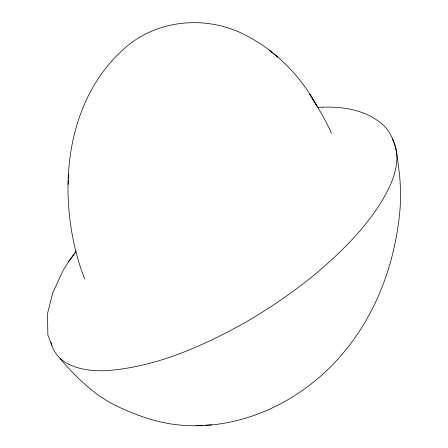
<?xml version="1.0" encoding="UTF-8"?>
<svg xmlns="http://www.w3.org/2000/svg" width="448" height="448" viewBox="0 0 448 448"><rect width="100%" height="100%" fill="white"/><g stroke="black" fill="none" stroke-linecap="round" stroke-linejoin="round"><path stroke-width="0.67" d="M331.414 133.336C325.578 119.599 317.565 106.96 309.848 94.237L317.022 106.294C300.894 76.188 275.766 50.568 245.258 35.017C208.359 15.809 161.179 18.866 128.363 45.074C63.582 98.532 56.112 195.77 81.631 270.878M68.158 184.447L68.331 180.387M68.404 178.483L68.572 174.591M75.936 251.658L68.6 261.649L62.944 270.844L52.769 292.936L50.456 301.7L47.516 313.662L47.863 334.975L51.878 345.565M68.6 261.649L76.037 251.541M60.01 358.68C75.466 376.281 92.266 393.372 113.254 404.32C133.571 414.366 155.288 422.486 177.968 424.861C239.014 431.267 299.958 402.489 339.769 356.972C376.236 315.952 395.87 261.794 400.154 207.519C400.775 196.308 400.562 185.058 399.459 173.886C397.085 157.343 396.749 139.009 384.418 126.258C366.962 109.346 341.247 105.924 317.968 107.408M196.218 425.6L202.322 425.314M205.884 425.113L211.602 424.85M268.934 49.93L273.112 53.34M273.666 53.777L277.85 57.193M392.263 139.194C399.862 151.732 396.95 167.373 392.224 180.398C384.978 198.604 373.498 214.71 360.998 229.667C328.02 267.574 287.336 298.144 243.97 323.204C201.622 346.618 155.831 367.035 106.988 370.574C85.904 371.935 56.246 366.8 51.094 342.367M81.866 271.494L84.661 278.919"/></g></svg>
